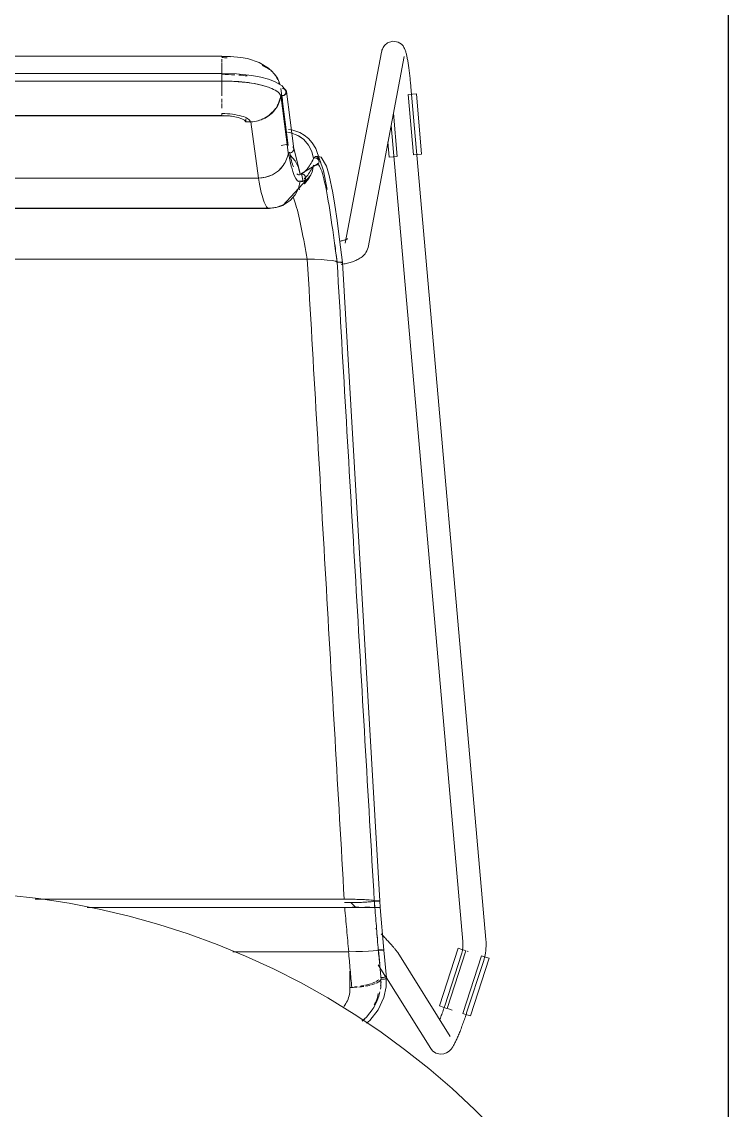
# Model space of a CAD drawing. Header units: millimetres. Extents: x 155927 to 317870, y -36033 to 97293.
# Drawn here: x 210223 to 210590, y 12593 to 13158 of the extents above; entities that cross this region are included whole.
import ezdxf

# ---------------------------------------------------------------- set-up
doc = ezdxf.new("R2010")
doc.units = ezdxf.units.MM
doc.header["$MEASUREMENT"] = 0
doc.layers.add('I-FURN', color=8, linetype='CONTINUOUS', lineweight=9)
doc.layers.add('I-WALL', color=7, linetype='CONTINUOUS', lineweight=9)

msp = doc.modelspace()

# ---------------------------------------------------------------- linework, layer by layer
at = {"layer": 'I-FURN'}
for p, q in [((210410.5, 13145.04), (210410.13, 13144.24)), ((210411.25, 13146.12), (210410.5, 13145.04)), ((210412.83, 13147.45), (210411.25, 13146.12)), ((210412.83, 13147.45), (210415.58, 13148.28)), ((210415.58, 13148.28), (210418.34, 13147.8)), ((210418.34, 13147.8), (210419.99, 13146.75)), ((210419.99, 13146.75), (210420.85, 13145.85)), ((210420.85, 13145.85), (210421.33, 13145.14)), ((210421.33, 13145.14), (210421.63, 13144.58)), ((210421.63, 13144.58), (210421.85, 13144.11)), ((210326.79, 13140.5), (210031.93, 13140.5)), ((210326.79, 13140.33), (210326.79, 13140.5)), ((210331.3, 13140.42), (210326.79, 13140.5)), ((210326.79, 13140.48), (210326.79, 13140.2)), ((210326.79, 13139.01), (210326.79, 13137.26)), ((210336.51, 13139.9), (210331.3, 13140.42)), ((210340.01, 13139.25), (210336.51, 13139.9)), ((210346.16, 13137.23), (210340.01, 13139.25)), ((210409.69, 13142.69), (210390.88, 13043.4)), ((210402.67, 13041.16), (210421.48, 13140.45)), ((210409.78, 13143.1), (210409.69, 13142.69)), ((210409.92, 13143.62), (210409.78, 13143.1)), ((210410.13, 13144.24), (210409.92, 13143.62)), ((210421.85, 13144.11), (210422.02, 13143.68)), ((210422.02, 13143.68), (210422.16, 13143.28)), ((210422.16, 13143.28), (210422.28, 13142.88)), ((210422.28, 13142.88), (210422.4, 13142.48)), ((210422.4, 13142.48), (210422.51, 13142.08)), ((210422.51, 13142.08), (210422.61, 13141.67)), ((210422.61, 13141.67), (210422.71, 13141.24)), ((210422.71, 13141.24), (210422.81, 13140.8)), ((210422.81, 13140.8), (210422.9, 13140.34)), ((210422.9, 13140.34), (210423, 13139.86)), ((210423, 13139.86), (210423.1, 13139.37)), ((210423.1, 13139.37), (210423.19, 13138.85)), ((210423.19, 13138.85), (210423.28, 13138.32)), ((210326.79, 13136.98), (210326.79, 13134.4)), ((210326.79, 13131.22), (210326.79, 13134.24)), ((210326.79, 13134.23), (210326.79, 13131.22)), ((210350.88, 13134.36), (210346.16, 13137.23)), ((210352.85, 13132.52), (210350.88, 13134.36)), ((210423.28, 13138.32), (210423.38, 13137.77)), ((210423.38, 13137.77), (210423.47, 13137.2)), ((210423.47, 13137.2), (210423.56, 13136.61)), ((210423.56, 13136.61), (210423.65, 13136.01)), ((210423.65, 13136.01), (210423.74, 13135.39)), ((210423.74, 13135.39), (210423.83, 13134.76)), ((210423.83, 13134.76), (210423.92, 13134.11)), ((210423.92, 13134.11), (210424.01, 13133.44)), ((210424.01, 13133.44), (210424.1, 13132.77)), ((210326.79, 13131.46), (210031.93, 13131.46)), ((210031.93, 13127.5), (210326.79, 13127.5)), ((210326.79, 13131.46), (210326.79, 13127.61)), ((210334.35, 13131.32), (210326.79, 13131.46)), ((210326.79, 13131.39), (210326.79, 13131.46)), ((210326.79, 13131.2), (210326.79, 13131.39)), ((210326.79, 13130.89), (210326.79, 13131.2)), ((210326.79, 13130.5), (210326.79, 13130.89)), ((210326.79, 13130.05), (210326.79, 13130.5)), ((210326.79, 13129.56), (210326.79, 13130.05)), ((210326.79, 13129.06), (210326.79, 13129.56)), ((210326.79, 13128.58), (210326.79, 13129.06)), ((210326.79, 13128.17), (210326.79, 13128.58)), ((210326.79, 13127.84), (210326.79, 13128.17)), ((210326.79, 13127.61), (210326.79, 13127.84)), ((210326.79, 13123.72), (210326.79, 13127.53)), ((210326.79, 13127.53), (210326.79, 13123.72)), ((210333.01, 13127.42), (210326.79, 13127.5)), ((210339.57, 13126.89), (210333.01, 13127.42)), ((210342.23, 13130.52), (210334.35, 13131.32)), ((210346.95, 13129.65), (210342.23, 13130.52)), ((210350.99, 13128.57), (210346.95, 13129.65)), ((210354.16, 13127.38), (210350.99, 13128.57)), ((210354.52, 13130.45), (210352.85, 13132.52)), ((210357.99, 13125.08), (210354.16, 13127.38)), ((210355.86, 13128.18), (210354.52, 13130.45)), ((210424.1, 13132.77), (210424.18, 13132.08)), ((210424.18, 13132.08), (210424.27, 13131.38)), ((210424.27, 13131.38), (210424.35, 13130.67)), ((210424.35, 13130.67), (210424.43, 13129.95)), ((210424.43, 13129.95), (210424.51, 13129.23)), ((210424.51, 13129.23), (210424.59, 13128.49)), ((210424.59, 13128.49), (210424.66, 13127.76)), ((210424.66, 13127.76), (210424.74, 13127.01)), ((210326.79, 13123.52), (210326.79, 13119.97)), ((210343.59, 13126.3), (210339.57, 13126.89)), ((210348.02, 13125.33), (210343.59, 13126.3)), ((210351.46, 13124.24), (210348.02, 13125.33)), ((210357.4, 13123.75), (210361.24, 13094.06)), ((210359.88, 13122.69), (210357.99, 13125.08)), ((210360.24, 13122.19), (210364.09, 13092.42)), ((210424.74, 13127.01), (210424.81, 13126.26)), ((210424.81, 13126.26), (210424.88, 13125.51)), ((210424.88, 13125.51), (210424.95, 13124.76)), ((210424.95, 13124.76), (210424.96, 13124.6)), ((210463.91, 12681.28), (210424.96, 13124.6)), ((210326.79, 13118.34), (210326.79, 13116.5)), ((210326.79, 13115.98), (210326.79, 13113.51)), ((210361.26, 13090.51), (210357.42, 13120.21)), ((210358.17, 13117.78), (210357.85, 13120.22)), ((210423.54, 13120.62), (210426.3, 13089.21)), ((210423.67, 13120.64), (210425.73, 13120.82)), ((210425.73, 13120.82), (210427.78, 13121)), ((210427.78, 13121), (210430.54, 13089.59)), ((210417.86, 13088.47), (210415.88, 13110.95)), ((210326.79, 13109.66), (210031.93, 13109.66)), ((210031.93, 13109.6), (210326.79, 13109.6)), ((210326.79, 13109.6), (210329.82, 13109.49)), ((210329.82, 13109.49), (210332.67, 13109.17)), ((210332.67, 13109.17), (210335.17, 13108.66)), ((210335.17, 13108.66), (210337.15, 13107.99)), ((210337.15, 13107.99), (210338.5, 13107.2)), ((210338.5, 13107.2), (210339.14, 13106.34)), ((210339.14, 13106.34), (210339.14, 13108.01)), ((210339.14, 13106.34), (210341.86, 13106.41)), ((210341.86, 13106.41), (210345.72, 13077.13)), ((210360.89, 13101.12), (210362.63, 13100.75)), ((210362.64, 13100.75), (210360.9, 13101.12)), ((210363.63, 13102.09), (210361.36, 13102.38)), ((210366.15, 13099.35), (210362.64, 13100.75)), ((210367.23, 13100.8), (210363.63, 13102.09)), ((210369.24, 13097.18), (210366.15, 13099.35)), ((210369.5, 13099.45), (210367.23, 13100.8)), ((210371.67, 13097.68), (210369.5, 13099.45)), ((210414.67, 13104.58), (210451.95, 12680.23)), ((210361.12, 13094.84), (210357.63, 13094.15)), ((210363.85, 13093.09), (210363.56, 13093.48)), ((210366.87, 13098.93), (210369.24, 13097.18)), ((210371.72, 13094.35), (210369.24, 13097.18)), ((210373.66, 13095.43), (210371.67, 13097.68)), ((210373.46, 13091.03), (210371.72, 13094.35)), ((210375.48, 13092.61), (210373.66, 13095.43)), ((210412.93, 13095.99), (210413.63, 13088.1)), ((210361.73, 13090.35), (210362.23, 13090.32)), ((210362.23, 13090.32), (210362.72, 13090.4)), ((210364.76, 13086.14), (210362.25, 13089.02)), ((210362.72, 13090.4), (210363.17, 13090.59)), ((210363.17, 13090.59), (210363.56, 13090.89)), ((210363.56, 13090.89), (210363.85, 13091.27)), ((210364.04, 13092.65), (210363.85, 13093.09)), ((210363.85, 13091.27), (210364.04, 13091.71)), ((210364.11, 13092.18), (210364.04, 13092.65)), ((210364.04, 13091.71), (210364.11, 13092.18)), ((210364.08, 13092.49), (210367.05, 13080.88)), ((210374.36, 13087.4), (210373.46, 13091.03)), ((210376.18, 13088.62), (210375.27, 13088.32)), ((210379.47, 13080.89), (210375.48, 13092.61)), ((210378.37, 13088.09), (210376.18, 13088.62)), ((210381.14, 13083.45), (210378.37, 13088.09)), ((210415.67, 13088.28), (210413.63, 13088.1)), ((210417.73, 13088.46), (210415.67, 13088.28)), ((210428.49, 13089.41), (210426.43, 13089.22)), ((210430.54, 13089.59), (210428.49, 13089.41)), ((210356.14, 13081), (210358.63, 13083.75)), ((210366.51, 13082.75), (210364.76, 13086.14)), ((210367.4, 13079.03), (210366.51, 13082.75)), ((210377.04, 13084.84), (210367.65, 13079.13)), ((210374.41, 13083.92), (210373.62, 13080.3)), ((210373.63, 13080.3), (210374.41, 13083.91)), ((210374.83, 13087.57), (210374.36, 13087.4)), ((210374.36, 13087.4), (210374.83, 13087.56)), ((210374.89, 13083.77), (210374.41, 13083.92)), ((210374.41, 13083.91), (210374.89, 13083.76)), ((210375.39, 13083.74), (210374.89, 13083.77)), ((210374.89, 13083.76), (210375.39, 13083.73)), ((210375.33, 13087.61), (210375.82, 13087.53)), ((210375.83, 13087.53), (210375.33, 13087.61)), ((210375.88, 13083.83), (210375.39, 13083.74)), ((210375.39, 13083.73), (210375.88, 13083.82)), ((210375.82, 13087.53), (210376.28, 13087.34)), ((210376.28, 13087.34), (210375.83, 13087.53)), ((210376.33, 13084.03), (210375.88, 13083.83)), ((210375.88, 13083.82), (210376.33, 13084.03)), ((210376.28, 13087.34), (210376.67, 13087.03)), ((210376.67, 13087.03), (210376.28, 13087.34)), ((210376.7, 13084.35), (210376.33, 13084.03)), ((210376.33, 13084.03), (210376.71, 13084.35)), ((210376.67, 13087.03), (210376.97, 13086.64)), ((210376.97, 13086.64), (210376.67, 13087.03)), ((210376.99, 13084.75), (210376.7, 13084.35)), ((210376.71, 13084.35), (210377, 13084.75)), ((210376.97, 13086.64), (210377.16, 13086.18)), ((210377.17, 13086.18), (210376.97, 13086.64)), ((210377.18, 13085.21), (210376.99, 13084.75)), ((210377, 13084.75), (210377.18, 13085.21)), ((210377.16, 13086.18), (210377.23, 13085.7)), ((210377.24, 13085.7), (210377.17, 13086.18)), ((210377.23, 13085.7), (210377.18, 13085.21)), ((210377.18, 13085.21), (210377.24, 13085.7)), ((210382.55, 13078.45), (210381.14, 13083.45)), ((210345.72, 13077.13), (210013, 13077.13)), ((210013, 13077.13), (210345.72, 13077.13)), ((210345.72, 13077.13), (210349.49, 13077.61)), ((210349.49, 13077.61), (210353.03, 13078.93)), ((210353.03, 13078.93), (210356.14, 13081)), ((210372.93, 13078.65), (210358.33, 13062.95)), ((210367.05, 13080.88), (210367.37, 13079.01)), ((210367.4, 13079.03), (210367.87, 13079.19)), ((210367.87, 13079.19), (210367.4, 13079.03)), ((210367.87, 13079.19), (210368.37, 13079.23)), ((210368.37, 13079.23), (210367.87, 13079.19)), ((210368.92, 13075.42), (210368.08, 13079.32)), ((210368.37, 13079.23), (210368.86, 13079.15)), ((210368.86, 13079.15), (210368.37, 13079.23)), ((210368.86, 13079.15), (210369.31, 13078.95)), ((210369.31, 13078.95), (210368.86, 13079.15)), ((210369.31, 13078.95), (210369.69, 13078.63)), ((210369.7, 13078.63), (210369.31, 13078.95)), ((210371.98, 13076.98), (210369.58, 13074.14)), ((210369.59, 13074.14), (210371.99, 13076.98)), ((210369.69, 13078.63), (210369.99, 13078.23)), ((210369.99, 13078.23), (210369.7, 13078.63)), ((210369.99, 13078.23), (210370.17, 13077.77)), ((210370.18, 13077.77), (210369.99, 13078.23)), ((210370.17, 13076.79), (210369.99, 13076.33)), ((210369.99, 13076.33), (210370.18, 13076.79)), ((210370.17, 13077.77), (210370.24, 13077.28)), ((210370.24, 13077.28), (210370.17, 13076.79)), ((210370.25, 13077.28), (210370.18, 13077.77)), ((210370.18, 13076.79), (210370.25, 13077.28)), ((210373.62, 13080.3), (210371.98, 13076.98)), ((210371.99, 13076.98), (210373.63, 13080.3)), ((210381.37, 13071.23), (210379.47, 13080.89)), ((210384.35, 13069.44), (210382.55, 13078.45)), ((210366.48, 13071.75), (210364.75, 13068.42)), ((210364.76, 13068.42), (210366.49, 13071.75)), ((210369.22, 13075.56), (210366.34, 13075.51)), ((210366.51, 13071.81), (210367.4, 13075.52)), ((210367.87, 13075.37), (210367.4, 13075.53)), ((210367.4, 13075.52), (210367.87, 13075.36)), ((210368.37, 13075.33), (210367.87, 13075.37)), ((210367.87, 13075.36), (210368.37, 13075.32)), ((210368.86, 13075.41), (210368.37, 13075.33)), ((210368.37, 13075.32), (210368.86, 13075.41)), ((210369.31, 13075.61), (210368.86, 13075.41)), ((210368.86, 13075.41), (210369.31, 13075.61)), ((210369.69, 13075.93), (210369.31, 13075.61)), ((210369.31, 13075.61), (210369.7, 13075.92)), ((210369.99, 13076.33), (210369.69, 13075.93)), ((210369.7, 13075.92), (210369.99, 13076.33)), ((210362.25, 13065.55), (210359.11, 13063.38)), ((210359.11, 13063.37), (210362.25, 13065.54)), ((210364.75, 13068.42), (210362.25, 13065.55)), ((210362.25, 13065.54), (210364.76, 13068.42)), ((210385.38, 13063.12), (210384.35, 13069.44)), ((210351.75, 13061.53), (210006.97, 13061.53)), ((210006.97, 13061.53), (210351.75, 13061.53)), ((210007.5, 13061.38), (210312.3, 13061.38)), ((210312.3, 13061.38), (210351.21, 13061.38)), ((210354.96, 13061.82), (210351.21, 13061.38)), ((210355.54, 13062.01), (210351.75, 13061.54)), ((210351.75, 13061.53), (210355.54, 13062.01)), ((210359.43, 13063.55), (210354.96, 13061.82)), ((210359.11, 13063.38), (210355.54, 13062.01)), ((210355.54, 13062.01), (210359.11, 13063.37)), ((210358.33, 13062.95), (210356.4, 13062.25)), ((210386.57, 13055.1), (210385.38, 13063.12)), ((210387.92, 13045.17), (210386.57, 13055.1)), ((210388.33, 13044.42), (210387.84, 13044.32)), ((210389.47, 13033.32), (210387.92, 13045.17)), ((210388.8, 13044.52), (210388.33, 13044.42)), ((210389.24, 13044.63), (210388.8, 13044.52)), ((210389.67, 13044.73), (210389.24, 13044.63)), ((210390.06, 13044.84), (210389.67, 13044.73)), ((210390.43, 13044.95), (210390.06, 13044.84)), ((210390.76, 13045.06), (210390.43, 13044.95)), ((210391.07, 13045.16), (210390.76, 13045.06)), ((210391.33, 13045.26), (210391.07, 13045.16)), ((210391.57, 13045.36), (210391.33, 13045.26)), ((210391.76, 13045.45), (210391.57, 13045.36)), ((210391.91, 13045.52), (210391.76, 13045.45)), ((210392, 13045.57), (210391.91, 13045.52)), ((210392.07, 13045.61), (210392, 13045.57)), ((210392.1, 13045.63), (210392.07, 13045.61)), ((210400.62, 13037.2), (210400.09, 13036.69)), ((210401.13, 13037.8), (210400.62, 13037.2)), ((210401.61, 13038.49), (210401.13, 13037.8)), ((210402.05, 13039.28), (210401.61, 13038.49)), ((210402.41, 13040.17), (210402.05, 13039.28)), ((210402.67, 13041.16), (210402.41, 13040.17)), ((210371.06, 13035.03), (209987.66, 13035.03)), ((209987.66, 13035.03), (210371.06, 13035.03)), ((210374.83, 13034.97), (210371.06, 13035.03)), ((210371.14, 13035.03), (210374.83, 13034.97)), ((210378.36, 13034.82), (210374.83, 13034.97)), ((210374.89, 13034.97), (210378.37, 13034.82)), ((210381.47, 13034.58), (210378.36, 13034.82)), ((210378.41, 13034.82), (210381.47, 13034.58)), ((210383.96, 13034.27), (210381.47, 13034.58)), ((210381.5, 13034.58), (210383.96, 13034.27)), ((210385.71, 13033.9), (210383.96, 13034.27)), ((210383.97, 13034.27), (210385.71, 13033.9)), ((210385.71, 13033.9), (210386.61, 13033.5)), ((210386.61, 13033.5), (210385.71, 13033.9)), ((210387.08, 13033.52), (210386.61, 13033.5)), ((210386.61, 13033.5), (210387.08, 13033.52)), ((210387.58, 13033.53), (210387.08, 13033.52)), ((210387.08, 13033.52), (210387.58, 13033.53)), ((210388.07, 13033.52), (210387.58, 13033.53)), ((210387.58, 13033.53), (210388.07, 13033.52)), ((210388.52, 13033.5), (210388.07, 13033.52)), ((210388.07, 13033.52), (210388.53, 13033.5)), ((210388.91, 13033.46), (210388.52, 13033.5)), ((210388.53, 13033.5), (210388.91, 13033.46)), ((210388.56, 13033.13), (210388.94, 13033.17)), ((210388.94, 13033.17), (210388.56, 13033.13)), ((210389.37, 13032.41), (210388.67, 13032.29)), ((210389.21, 13033.42), (210388.91, 13033.46)), ((210388.91, 13033.46), (210389.21, 13033.42)), ((210388.94, 13033.17), (210389.23, 13033.21)), ((210389.23, 13033.21), (210388.94, 13033.17)), ((210390.06, 13032.53), (210389.37, 13032.41)), ((210389.41, 13033.26), (210389.47, 13033.32)), ((210389.48, 13033.31), (210389.42, 13033.26)), ((210389.48, 13033.31), (210408.76, 12701.41)), ((210390.75, 13032.67), (210390.06, 13032.53)), ((210391.41, 13032.81), (210390.75, 13032.67)), ((210392.07, 13032.96), (210391.41, 13032.81)), ((210392.71, 13033.12), (210392.07, 13032.96)), ((210393.34, 13033.3), (210392.71, 13033.12)), ((210393.96, 13033.48), (210393.34, 13033.3)), ((210394.56, 13033.67), (210393.96, 13033.48)), ((210395.16, 13033.88), (210394.56, 13033.67)), ((210395.74, 13034.1), (210395.16, 13033.88)), ((210396.31, 13034.33), (210395.74, 13034.1)), ((210396.87, 13034.59), (210396.31, 13034.33)), ((210397.42, 13034.86), (210396.87, 13034.59)), ((210397.95, 13035.15), (210397.42, 13034.86)), ((210398.5, 13035.47), (210397.95, 13035.15)), ((210399.03, 13035.83), (210398.5, 13035.47)), ((210399.56, 13036.23), (210399.03, 13035.83)), ((210400.09, 13036.69), (210399.56, 13036.23)), ((210231.53, 12702.58), (210215.63, 12704.35)), ((210390.31, 12702.3), (210229.74, 12702.3)), ((210229.74, 12702.3), (210390.31, 12702.3)), ((210247.35, 12700.18), (210231.53, 12702.58)), ((210263.06, 12697.14), (210247.35, 12700.18)), ((210390.58, 12697.98), (210256.83, 12697.98)), ((210256.83, 12697.98), (210390.58, 12697.98)), ((210394.1, 12702.27), (210390.31, 12702.3)), ((210390.42, 12700.51), (210394.1, 12700.54)), ((210394.36, 12697.99), (210390.58, 12697.98)), ((210390.58, 12697.98), (210394.36, 12697.99)), ((210396.37, 12697.99), (210393.8, 12700.66)), ((210397.66, 12702.2), (210394.1, 12702.27)), ((210394.1, 12700.54), (210397.65, 12700.62)), ((210397.93, 12697.99), (210394.36, 12697.99)), ((210394.36, 12697.99), (210397.93, 12697.99)), ((210394.37, 12698.11), (210397.92, 12698.1)), ((210397.93, 12698.1), (210394.37, 12698.11)), ((210397.65, 12700.62), (210400.77, 12700.74)), ((210400.79, 12702.07), (210397.66, 12702.2)), ((210401.06, 12698), (210397.93, 12697.99)), ((210397.93, 12697.99), (210401.06, 12698)), ((210400.77, 12700.74), (210403.27, 12700.9)), ((210403.29, 12701.91), (210400.79, 12702.07)), ((210401.05, 12698.09), (210403.54, 12698.08)), ((210403.55, 12698.08), (210401.05, 12698.09)), ((210401.06, 12698), (210403.57, 12698.01)), ((210403.56, 12698.01), (210401.07, 12698)), ((210403.27, 12700.9), (210405.02, 12701.1)), ((210405.04, 12701.72), (210403.29, 12701.91)), ((210403.54, 12698.08), (210405.3, 12698.07)), ((210405.3, 12698.07), (210403.55, 12698.08)), ((210405.31, 12698.02), (210403.57, 12698.01)), ((210403.57, 12698.01), (210405.32, 12698.02)), ((210405.02, 12701.1), (210405.92, 12701.31)), ((210405.93, 12701.51), (210405.04, 12701.72)), ((210406.2, 12698.04), (210405.31, 12698.02)), ((210405.32, 12698.02), (210406.2, 12698.04)), ((210405.92, 12701.31), (210406.39, 12701.3)), ((210406.4, 12701.51), (210405.93, 12701.51)), ((210406.19, 12698.05), (210406.66, 12698.05)), ((210406.67, 12698.05), (210406.2, 12698.05)), ((210406.67, 12698.04), (210406.2, 12698.04)), ((210406.2, 12698.04), (210406.67, 12698.04)), ((210406.39, 12701.3), (210406.89, 12701.3)), ((210406.9, 12701.52), (210406.4, 12701.51)), ((210406.66, 12698.05), (210407.16, 12698.05)), ((210407.16, 12698.05), (210406.67, 12698.05)), ((210407.17, 12698.04), (210406.67, 12698.04)), ((210406.67, 12698.04), (210407.17, 12698.04)), ((210406.89, 12701.3), (210407.38, 12701.3)), ((210407.39, 12701.51), (210406.9, 12701.52)), ((210407.16, 12698.05), (210407.65, 12698.05)), ((210407.65, 12698.05), (210407.16, 12698.05)), ((210407.66, 12698.04), (210407.17, 12698.04)), ((210407.17, 12698.04), (210407.66, 12698.04)), ((210407.38, 12701.3), (210407.83, 12701.31)), ((210407.84, 12701.5), (210407.39, 12701.51)), ((210407.65, 12698.05), (210408.1, 12698.05)), ((210408.11, 12698.05), (210407.65, 12698.05)), ((210408.11, 12698.04), (210407.66, 12698.04)), ((210407.66, 12698.04), (210408.11, 12698.04)), ((210407.83, 12701.31), (210408.21, 12701.33)), ((210408.22, 12701.48), (210407.84, 12701.5)), ((210408.1, 12698.05), (210408.48, 12698.05)), ((210408.49, 12698.05), (210408.11, 12698.05)), ((210408.49, 12698.04), (210408.11, 12698.04)), ((210408.11, 12698.04), (210408.49, 12698.04)), ((210408.21, 12701.33), (210408.51, 12701.35)), ((210408.51, 12701.46), (210408.22, 12701.48)), ((210408.48, 12698.05), (210408.78, 12698.05)), ((210408.78, 12698.05), (210408.49, 12698.05)), ((210408.78, 12698.04), (210408.49, 12698.04)), ((210408.49, 12698.04), (210408.79, 12698.04)), ((210408.7, 12701.43), (210408.51, 12701.46)), ((210408.51, 12701.35), (210408.7, 12701.38)), ((210408.76, 12701.41), (210408.7, 12701.43)), ((210408.7, 12701.38), (210408.76, 12701.41)), ((210409.04, 12698.05), (210408.77, 12701.41)), ((210408.78, 12698.05), (210408.97, 12698.05)), ((210408.97, 12698.05), (210408.78, 12698.04)), ((210408.97, 12698.05), (210408.78, 12698.05)), ((210408.79, 12698.04), (210408.97, 12698.05)), ((210408.97, 12698.05), (210409.04, 12698.05)), ((210409.04, 12698.05), (210408.97, 12698.05)), ((210408.97, 12698.05), (210409.04, 12698.05)), ((210409.04, 12698.05), (210408.97, 12698.05)), ((210409.04, 12698.05), (210410.86, 12675.85)), ((210278.63, 12693.48), (210263.06, 12697.14)), ((210294.05, 12689.2), (210278.63, 12693.48)), ((210309.28, 12684.31), (210294.05, 12689.2)), ((210407.14, 12686.8), (210406.65, 12687.31)), ((210324.3, 12678.81), (210309.28, 12684.31)), ((210409.95, 12683.83), (210409.49, 12684.32)), ((210410.4, 12683.36), (210409.95, 12683.83)), ((210410.84, 12682.89), (210410.4, 12683.36)), ((210411.27, 12682.42), (210410.84, 12682.89)), ((210411.69, 12681.97), (210411.27, 12682.42)), ((210412.11, 12681.53), (210411.69, 12681.97)), ((210412.51, 12681.09), (210412.11, 12681.53)), ((210412.9, 12680.67), (210412.51, 12681.09)), ((210413.28, 12680.25), (210412.9, 12680.67)), ((210463.92, 12681.24), (210463.91, 12681.28)), ((210463.99, 12680.1), (210463.92, 12681.24)), ((210339.1, 12672.72), (210324.3, 12678.81)), ((210332.4, 12675.02), (210392.52, 12675.02)), ((210392.52, 12675.02), (210332.4, 12675.02)), ((210392.52, 12675.02), (210396.28, 12675.04)), ((210396.28, 12675.04), (210392.64, 12675.02)), ((210399.82, 12675.12), (210396.37, 12675.04)), ((210396.38, 12675.04), (210399.81, 12675.12)), ((210399.81, 12675.12), (210402.91, 12675.23)), ((210402.92, 12675.23), (210399.88, 12675.12)), ((210402.91, 12675.23), (210405.39, 12675.38)), ((210405.39, 12675.38), (210402.95, 12675.23)), ((210405.39, 12675.38), (210407.13, 12675.56)), ((210407.13, 12675.56), (210405.41, 12675.38)), ((210408.01, 12675.75), (210407.13, 12675.56)), ((210407.13, 12675.56), (210408.02, 12675.75)), ((210408.48, 12675.75), (210408.01, 12675.75)), ((210408.02, 12675.75), (210408.49, 12675.75)), ((210408.5, 12675.95), (210408.03, 12675.94)), ((210408.03, 12675.94), (210408.5, 12675.95)), ((210408.98, 12675.74), (210408.48, 12675.75)), ((210408.49, 12675.75), (210408.99, 12675.74)), ((210409, 12675.95), (210408.5, 12675.95)), ((210408.5, 12675.95), (210409, 12675.95)), ((210409.47, 12675.75), (210408.98, 12675.74)), ((210408.99, 12675.74), (210409.48, 12675.75)), ((210409.49, 12675.94), (210409, 12675.95)), ((210409, 12675.95), (210409.49, 12675.94)), ((210409.93, 12675.76), (210409.47, 12675.75)), ((210409.48, 12675.75), (210409.93, 12675.76)), ((210409.94, 12675.93), (210409.49, 12675.94)), ((210409.49, 12675.94), (210409.94, 12675.93)), ((210409.93, 12675.76), (210410.31, 12675.77)), ((210410.31, 12675.77), (210409.93, 12675.76)), ((210410.31, 12675.77), (210410.61, 12675.8)), ((210410.6, 12675.8), (210410.31, 12675.77)), ((210410.62, 12675.9), (210410.32, 12675.92)), ((210410.32, 12675.92), (210410.61, 12675.9)), ((210410.61, 12675.9), (210410.8, 12675.87)), ((210410.61, 12675.8), (210410.8, 12675.82)), ((210410.8, 12675.87), (210410.62, 12675.9)), ((210410.87, 12675.85), (210410.8, 12675.87)), ((210410.8, 12675.87), (210410.86, 12675.85)), ((210410.86, 12675.85), (210410.8, 12675.82)), ((210410.8, 12675.82), (210410.87, 12675.85)), ((210410.87, 12675.85), (210412.29, 12661.35)), ((210413.65, 12679.85), (210413.28, 12680.25)), ((210414.01, 12679.46), (210413.65, 12679.85)), ((210414.35, 12679.08), (210414.01, 12679.46)), ((210414.68, 12678.72), (210414.35, 12679.08)), ((210414.99, 12678.37), (210414.68, 12678.72)), ((210415.3, 12678.03), (210414.99, 12678.37)), ((210415.58, 12677.71), (210415.3, 12678.03)), ((210415.86, 12677.4), (210415.58, 12677.71)), ((210416.11, 12677.1), (210415.86, 12677.4)), ((210416.36, 12676.82), (210416.11, 12677.1)), ((210416.59, 12676.56), (210416.36, 12676.82)), ((210416.8, 12676.31), (210416.59, 12676.56)), ((210417, 12676.06), (210416.8, 12676.31)), ((210417.19, 12675.83), (210417, 12676.06)), ((210417.37, 12675.61), (210417.19, 12675.83)), ((210417.54, 12675.39), (210417.37, 12675.61)), ((210417.72, 12675.16), (210417.54, 12675.39)), ((210417.9, 12674.9), (210417.72, 12675.16)), ((210418.12, 12674.58), (210417.9, 12674.9)), ((210449.47, 12676.81), (210439.78, 12646.81)), ((210443.82, 12645.5), (210453.51, 12675.51)), ((210449.47, 12676.81), (210451.42, 12676.18)), ((210451.58, 12674.97), (210451.41, 12674.33)), ((210451.42, 12676.18), (210453.39, 12675.55)), ((210451.72, 12675.62), (210451.58, 12674.97)), ((210451.83, 12676.27), (210451.72, 12675.62)), ((210451.92, 12676.93), (210451.83, 12676.27)), ((210451.98, 12677.59), (210451.92, 12676.93)), ((210451.96, 12680.23), (210452, 12679.57)), ((210452.01, 12678.25), (210451.98, 12677.59)), ((210452, 12679.57), (210452.02, 12678.91)), ((210452.02, 12678.91), (210452.01, 12678.25)), ((210454.16, 12675.3), (210454.77, 12675.1)), ((210463.68, 12674.4), (210463.84, 12675.54)), ((210463.84, 12675.54), (210463.94, 12676.67)), ((210463.94, 12676.67), (210464, 12677.81)), ((210464.02, 12678.96), (210463.99, 12680.1)), ((210464, 12677.81), (210464.02, 12678.96)), ((210353.63, 12666.04), (210339.1, 12672.72)), ((210445.42, 12630.99), (210418.12, 12674.58)), ((210451.21, 12673.67), (210442.5, 12646.86)), ((210451.22, 12673.7), (210451.21, 12673.67)), ((210451.41, 12674.33), (210451.22, 12673.7)), ((210461.58, 12672.9), (210451.89, 12642.9)), ((210453.91, 12643.15), (210462.63, 12669.97)), ((210465.62, 12671.6), (210455.93, 12641.59)), ((210461.7, 12672.87), (210463.67, 12672.23)), ((210462.63, 12669.97), (210462.96, 12671.06)), ((210462.96, 12671.06), (210463.24, 12672.16)), ((210463.24, 12672.16), (210463.49, 12673.28)), ((210463.49, 12673.28), (210463.68, 12674.4)), ((210463.67, 12672.23), (210465.62, 12671.6)), ((210367.89, 12658.78), (210353.63, 12666.04)), ((210393.23, 12655.22), (210393.23, 12664.97)), ((210407.95, 12668.21), (210412.01, 12661.73)), ((210381.85, 12650.96), (210367.89, 12658.78)), ((210412.08, 12656.79), (210412.17, 12662.25)), ((210412.22, 12661.39), (210435.25, 12624.62)), ((210394.22, 12656.46), (210393.17, 12656.46)), ((210410.87, 12651.14), (210412.08, 12656.79)), ((210395.48, 12642.58), (210381.85, 12650.96)), ((210405.39, 12645.53), (210407.3, 12649.22)), ((210407.96, 12644.83), (210410.87, 12651.14)), ((210441.73, 12646.18), (210439.78, 12646.81)), ((210442.16, 12645.84), (210442.39, 12646.53)), ((210442.39, 12646.53), (210442.5, 12646.86)), ((210408.77, 12633.67), (210395.48, 12642.58)), ((210399.56, 12639.01), (210401.89, 12640.96)), ((210401.89, 12640.96), (210405.39, 12645.53)), ((210403.63, 12639.3), (210407.96, 12644.83)), ((210440.29, 12640.5), (210440.53, 12641.14)), ((210440.53, 12641.14), (210440.76, 12641.79)), ((210440.76, 12641.79), (210441, 12642.44)), ((210441, 12642.44), (210441.23, 12643.11)), ((210441.23, 12643.11), (210441.47, 12643.78)), ((210441.47, 12643.78), (210441.7, 12644.46)), ((210441.7, 12644.46), (210441.93, 12645.15)), ((210443.7, 12645.54), (210441.73, 12646.18)), ((210441.93, 12645.15), (210442.16, 12645.84)), ((210443.92, 12645.47), (210446.4, 12644.67)), ((210453.98, 12642.22), (210452.01, 12642.86)), ((210453.02, 12640.48), (210453.27, 12641.22)), ((210453.27, 12641.22), (210453.52, 12641.95)), ((210453.52, 12641.95), (210453.76, 12642.69)), ((210453.76, 12642.69), (210453.91, 12643.15)), ((210455.93, 12641.59), (210453.98, 12642.22)), ((210401.92, 12637.93), (210403.63, 12639.3)), ((210440.06, 12639.88), (210440.29, 12640.5)), ((210450.99, 12634.88), (210451.25, 12635.54)), ((210451.25, 12635.54), (210451.5, 12636.22)), ((210451.5, 12636.22), (210451.76, 12636.91)), ((210451.76, 12636.91), (210452.01, 12637.61)), ((210452.01, 12637.61), (210452.27, 12638.32)), ((210452.27, 12638.32), (210452.52, 12639.03)), ((210452.52, 12639.03), (210452.77, 12639.75)), ((210452.77, 12639.75), (210453.02, 12640.48)), ((210421.69, 12624.24), (210408.77, 12633.67)), ((210448.54, 12629.03), (210448.78, 12629.54)), ((210448.78, 12629.54), (210449.01, 12630.07)), ((210449.01, 12630.07), (210449.25, 12630.61)), ((210449.25, 12630.61), (210449.5, 12631.18)), ((210449.5, 12631.18), (210449.74, 12631.75)), ((210449.74, 12631.75), (210449.99, 12632.35)), ((210449.99, 12632.35), (210450.24, 12632.96)), ((210450.24, 12632.96), (210450.49, 12633.59)), ((210450.49, 12633.59), (210450.74, 12634.23)), ((210450.74, 12634.23), (210450.99, 12634.88)), ((210434.22, 12614.29), (210421.69, 12624.24)), ((210436.15, 12623.5), (210435.25, 12624.62)), ((210445, 12623.47), (210445.47, 12623.94)), ((210445.47, 12623.94), (210445.84, 12624.36)), ((210445.84, 12624.36), (210446.15, 12624.76)), ((210446.15, 12624.76), (210446.43, 12625.16)), ((210446.43, 12625.16), (210446.68, 12625.54)), ((210446.68, 12625.54), (210446.92, 12625.93)), ((210446.92, 12625.93), (210447.16, 12626.33)), ((210447.16, 12626.33), (210447.39, 12626.74)), ((210447.39, 12626.74), (210447.62, 12627.17)), ((210447.62, 12627.17), (210447.85, 12627.61)), ((210447.85, 12627.61), (210448.08, 12628.07)), ((210448.08, 12628.07), (210448.31, 12628.54)), ((210448.31, 12628.54), (210448.54, 12629.03)), ((210436.15, 12623.5), (210437.88, 12622.28)), ((210437.88, 12622.28), (210440.11, 12621.69)), ((210440.11, 12621.69), (210442.08, 12621.86)), ((210442.08, 12621.86), (210443.46, 12622.39)), ((210443.46, 12622.39), (210444.37, 12622.95)), ((210444.37, 12622.95), (210445, 12623.47)), ((210446.34, 12603.85), (210434.22, 12614.29)), ((210458.04, 12592.94), (210446.34, 12603.85)), ((210469.29, 12581.56), (210458.04, 12592.94))]:
    msp.add_line(p, q, dxfattribs=at)
for centre, major_axis, ratio, start_param, end_param in [((210326.79, 13136.22), (-12.4, 0), 0.287441, 4.492176, 4.712389), ((210326.79, 13124.75), (0, -15.75), 0.000004, 0.290246, 0.472486), ((210362.14, 13092.19), (-1.96, 0), 0.955139, 1.359855, 3.903556), ((210345.59, 13092.2), (-15.78, 0), 0.955139, 2.787556, 3.029056), ((210345.59, 13092.2), (-15.78, 0), 0.955139, 1.579038, 2.545717), ((210345.59, 13092.2), (-15.78, 0), 0.955139, 2.545839, 2.787386)]:
    msp.add_ellipse(centre, major_axis=major_axis, ratio=ratio, start_param=start_param, end_param=end_param, dxfattribs=at)
for points in [[(210326.79, 13140.41), (210328.36, 13140.42), (210329.87, 13140.34), (210331.3, 13140.2)], [(210326.79, 13130.93), (210329, 13130.97), (210331.21, 13130.94), (210333.39, 13130.83)], [(210335.59, 13130.69), (210337.07, 13130.58), (210338.52, 13130.43), (210339.94, 13130.25)], [(210351.63, 13124.17), (210353.09, 13123.6), (210355.55, 13122.33), (210356.86, 13120.93), (210357.22, 13120.2)], [(210356.33, 13127.09), (210356.47, 13126.73), (210356.58, 13126.37), (210356.66, 13126)], [(210341.86, 13106.41), (210343.15, 13106.45), (210345.65, 13106.81), (210349.25, 13108.22), (210352.4, 13110.41), (210354.93, 13113.25), (210356.69, 13116.59), (210357.27, 13118.97), (210357.42, 13120.21)], [(210356.96, 13118.69), (210356.65, 13117.31), (210356.14, 13115.94), (210355.45, 13114.68)], [(210326.79, 13110.73), (210328.68, 13110.7), (210332.42, 13110.44), (210337.21, 13109.48), (210340.54, 13108.08), (210341.48, 13106.98), (210341.61, 13106.42)], [(210335.16, 13108.71), (210333.11, 13109.26), (210330.39, 13109.54), (210327.62, 13109.64)], [(210361.26, 13090.51), (210362.29, 13085.01), (210364.33, 13076.95), (210366.38, 13074.98), (210367.4, 13075.53)], [(210361.89, 13090.72), (210362.55, 13087.6), (210363.21, 13084.68), (210363.87, 13082.95)], [(210365.77, 13079.45), (210366.31, 13078.88), (210366.86, 13078.74), (210367.4, 13079.03)], [(210366.88, 13072.19), (210366.92, 13071.82), (210366.97, 13071.44), (210367.01, 13071.06)], [(210351.21, 13061.38), (210351.39, 13061.38), (210351.57, 13061.44), (210351.75, 13061.54)], [(210385.41, 13042.87), (210385.8, 13039.77), (210386.2, 13036.64), (210386.59, 13033.51)], [(210371.14, 13035.03), (210374.33, 12979.67), (210377.53, 12924.25), (210380.72, 12868.79)], [(210405.93, 12701.51), (210402.71, 12756.91), (210396.27, 12867.67), (210389.83, 12978.27), (210386.61, 13033.5)], [(210380.72, 12868.79), (210383.92, 12813.33), (210387.12, 12757.83), (210390.31, 12702.3)], [(210390.58, 12697.98), (210390.92, 12694.15), (210391.26, 12690.32), (210391.61, 12686.49)], [(210405.92, 12701.31), (210405.97, 12700.76), (210406.06, 12699.68), (210406.15, 12698.6), (210406.19, 12698.05)], [(210405.93, 12701.51), (210405.98, 12700.93), (210406.07, 12699.77), (210406.15, 12698.62), (210406.2, 12698.04)], [(210408.01, 12675.75), (210407.71, 12679.46), (210407.11, 12686.89), (210406.5, 12694.32), (210406.2, 12698.04)], [(210391.61, 12686.49), (210391.95, 12682.66), (210392.29, 12678.84), (210392.64, 12675.02)], [(210392.52, 12675.02), (210392.83, 12671.88), (210393.42, 12665.63), (210393.96, 12659.49), (210394.22, 12656.46)], [(210408.02, 12675.75), (210408.26, 12673.23), (210408.74, 12668.19), (210409.21, 12663.24), (210409.45, 12660.8)], [(210408.05, 12675.75), (210408.28, 12673.44), (210408.51, 12671.13), (210408.74, 12668.86)], [(210401.4, 12657.68), (210402.33, 12657.89), (210403.27, 12658.12), (210404.12, 12658.37)], [(210404.44, 12658.52), (210405.26, 12658.79), (210406.07, 12659.07), (210406.62, 12659.37)], [(210406.45, 12658.43), (210405.86, 12658.18), (210405.2, 12657.95), (210404.47, 12657.74)], [(210406.87, 12659.49), (210407.51, 12659.8), (210407.9, 12660.12), (210408.23, 12660.44)], [(210409.42, 12659.26), (210409.41, 12658), (210409.31, 12656.74), (210409.13, 12655.5)], [(210409.22, 12657.29), (210409.33, 12658.17), (210409.35, 12659.07), (210409.35, 12659.97)], [(210393.17, 12656.46), (210393.22, 12655.96), (210393.23, 12655.45), (210393.23, 12654.94)], [(210397, 12656.56), (210396.09, 12656.5), (210395.17, 12656.47), (210394.22, 12656.46)], [(210395.63, 12656.7), (210396.11, 12656.75), (210396.58, 12656.82), (210397.04, 12656.88)], [(210400.57, 12656.93), (210399.72, 12656.81), (210398.85, 12656.69), (210397.93, 12656.63)], [(210398.74, 12657.14), (210399.43, 12657.26), (210400.08, 12657.39), (210400.74, 12657.53)], [(210403.8, 12657.56), (210403.06, 12657.38), (210402.25, 12657.22), (210401.42, 12657.07)], [(210400.96, 12640.14), (210400.53, 12639.73), (210400.08, 12639.34), (210399.62, 12638.96)]]:
    msp.add_open_spline(points, degree=3, dxfattribs=at)
for points, knots in [([(210351.49, 13133.63), (210350.76, 13134.16), (210349.51, 13134.88), (210348.18, 13135.51), (210347.67, 13135.71)], [0.5455526, 0.5455526, 0.5455526, 0.5455526, 0.6666667, 0.739481, 0.739481, 0.739481, 0.739481]), ([(210356.92, 13126.02), (210356.81, 13126.39), (210356.29, 13127.9), (210354.92, 13130.4), (210353.24, 13132.23), (210352.29, 13133.01)], [0.1134959, 0.1134959, 0.1134959, 0.1134959, 0.1666667, 0.3333333, 0.5, 0.5, 0.5, 0.5]), ([(210326.79, 13127.53), (210329.13, 13127.57), (210333.79, 13127.5), (210340.63, 13126.87), (210346.74, 13125.78), (210349.96, 13124.77), (210351.45, 13124.23)], [0.0000052, 0.0000052, 0.0000052, 0.0000052, 0.1666667, 0.3333333, 0.5, 0.6602535, 0.6602535, 0.6602535, 0.6602535]), ([(210358.18, 13123.78), (210358.35, 13123.78), (210358.63, 13123.74), (210359.02, 13123.59), (210359.43, 13123.34), (210359.89, 13122.81), (210360.14, 13121.95), (210359.91, 13121.16), (210359.52, 13120.63), (210359.13, 13120.31), (210358.83, 13120.17), (210358.67, 13120.12)], [-0.875, -0.875, -0.875, -0.875, -0.8125, -0.765625, -0.71875, -0.625, -0.5, -0.375, -0.3125, -0.25, -0.1875, -0.1875, -0.1875, -0.1875]), ([(210358.27, 13120.03), (210358.42, 13120.03), (210358.64, 13120.06), (210358.93, 13120.15), (210359.2, 13120.26), (210359.51, 13120.46), (210359.83, 13120.76), (210360.07, 13121.13), (210360.2, 13121.49), (210360.25, 13121.8), (210360.25, 13122.07), (210360.22, 13122.34), (210360.15, 13122.58), (210360.03, 13122.83), (210359.84, 13123.13), (210359.52, 13123.44), (210359.12, 13123.66), (210358.77, 13123.76), (210358.51, 13123.79), (210358.34, 13123.8), (210358.27, 13123.8)], [0.1111111, 0.1111111, 0.1111111, 0.1111111, 0.1666667, 0.1944444, 0.2222222, 0.2777778, 0.3333333, 0.3888889, 0.4444444, 0.4791667, 0.5138889, 0.5486111, 0.5833333, 0.6180556, 0.6527778, 0.7222222, 0.7916667, 0.8263889, 0.8611111, 0.8888889, 0.8888889, 0.8888889, 0.8888889]), ([(210354.58, 13113.33), (210353.15, 13111.28), (210350.21, 13108.77), (210346.63, 13107.21), (210345.39, 13106.96)], [-0.6666667, -0.6666667, -0.6666667, -0.6666667, -0.3333333, -0.1666667, -0.1666667, -0.1666667, -0.1666667]), ([(210374.36, 13087.4), (210375.39, 13088.96), (210376.64, 13088.73), (210377.9, 13085.82), (210378.13, 13085.19)], [0, 0, 0, 0, 0.25, 0.3070827, 0.3070827, 0.3070827, 0.3070827]), ([(210368.08, 13079.32), (210369.02, 13079.78), (210371.11, 13081.57), (210373.2, 13085), (210374.36, 13087.4)], [0.0974617, 0.0974617, 0.0974617, 0.0974617, 0.5, 1, 1, 1, 1]), ([(210369.53, 13076.79), (210369.99, 13077.18), (210371.62, 13078.85), (210373.24, 13081.51), (210374.41, 13083.92)], [0.3036932, 0.3036932, 0.3036932, 0.3036932, 0.5, 1, 1, 1, 1]), ([(210376.24, 13084.8), (210376.65, 13084.6), (210378.07, 13083), (210380.51, 13074.7), (210383.56, 13056.27), (210385.59, 13041.05), (210386.61, 13033.5)], [0.1500589, 0.1500589, 0.1500589, 0.1500589, 0.25, 0.5, 0.75, 1, 1, 1, 1]), ([(210345.72, 13077.13), (210346.72, 13071.41), (210348.55, 13063.76), (210350.39, 13061.38), (210351.21, 13061.38)], [0, 0, 0, 0, 0.5, 0.9107153, 0.9107153, 0.9107153, 0.9107153]), ([(210363.76, 13067.31), (210364.25, 13066.16), (210365.71, 13061.91), (210368.14, 13051.2), (210370.09, 13040.42), (210371.06, 13035.03)], [0.375, 0.375, 0.375, 0.375, 0.5, 0.75, 1, 1, 1, 1]), ([(210390.31, 12702.3), (210391.59, 12702.3), (210394.14, 12702.28), (210397.74, 12702.2), (210400.91, 12702.08), (210404.27, 12701.86), (210405.65, 12701.65), (210405.93, 12701.51)], [-1, -1, -1, -1, -0.833333, -0.666667, -0.5, -0.333333, 0, 0, 0, 0]), ([(210405.92, 12701.31), (210405.63, 12701.16), (210404.24, 12700.95), (210400.89, 12700.73), (210397.73, 12700.61), (210394.17, 12700.53), (210391.66, 12700.51), (210390.42, 12700.51)], [-1, -1, -1, -1, -0.6666667, -0.5, -0.3333333, -0.1666667, -0.003964, -0.003964, -0.003964, -0.003964]), ([(210408.77, 12701.41), (210408.77, 12701.39), (210408.63, 12701.36), (210408.23, 12701.33), (210407.85, 12701.31), (210407.39, 12701.3), (210406.89, 12701.29), (210406.39, 12701.3), (210406.07, 12701.3), (210405.92, 12701.31)], [-0.5, -0.5, -0.5, -0.5, -0.375, -0.3125, -0.25, -0.1875, -0.125, -0.0625, 0, 0, 0, 0]), ([(210405.93, 12701.51), (210406.15, 12701.51), (210406.65, 12701.52), (210407.28, 12701.52), (210407.74, 12701.5), (210408.15, 12701.49), (210408.61, 12701.46), (210408.77, 12701.42), (210408.77, 12701.41)], [-1, -1, -1, -1, -0.90625, -0.8125, -0.765625, -0.71875, -0.625, -0.501507, -0.501507, -0.501507, -0.501507]), ([(210407.52, 12682.05), (210407.38, 12683.7), (210406.94, 12689.03), (210406.5, 12694.36), (210406.2, 12698.05)], [0.2766114, 0.2766114, 0.2766114, 0.2766114, 0.5, 1, 1, 1, 1]), ([(210409.45, 12660.8), (210409.31, 12660.41), (210408.75, 12659.66), (210407.61, 12658.96), (210406.93, 12658.64)], [0, 0, 0, 0, 0.1666667, 0.3309695, 0.3309695, 0.3309695, 0.3309695]), ([(210409.35, 12661.53), (210409.57, 12661.52), (210410.06, 12661.53), (210410.81, 12661.61), (210411.48, 12661.77), (210411.91, 12661.94), (210412.06, 12662.06), (210412.11, 12662.1)], [-1, -1, -1, -1, -0.90625, -0.8125, -0.71875, -0.625, -0.5625, -0.5625, -0.5625, -0.5625]), ([(210412.24, 12661.21), (210412.22, 12661.18), (210412.18, 12661.14), (210412.07, 12661.06), (210411.88, 12660.96), (210411.56, 12660.86), (210411.16, 12660.78), (210410.81, 12660.75), (210410.43, 12660.73), (210409.99, 12660.74), (210409.63, 12660.77), (210409.45, 12660.8)], [0.5555556, 0.5555556, 0.5555556, 0.5555556, 0.5833333, 0.6180556, 0.6527778, 0.7222222, 0.7916667, 0.8263889, 0.8611111, 0.9305556, 1, 1, 1, 1]), ([(210393.17, 12656.46), (210393.39, 12654.08), (210392.76, 12650.48), (210390.83, 12647.48), (210390.06, 12646.57)], [0, 0, 0, 0, 0.3333333, 0.5, 0.5, 0.5, 0.5]), ([(210408.87, 12654.22), (210408.43, 12652.11), (210407.42, 12649.03), (210405.79, 12646.26), (210405.2, 12645.39)], [0.1763318, 0.1763318, 0.1763318, 0.1763318, 0.3333333, 0.408557, 0.408557, 0.408557, 0.408557]), ([(210405.92, 12647.46), (210406.26, 12648.05), (210407.29, 12649.9), (210407.78, 12651.88), (210408.01, 12653.25)], [0.6175454, 0.6175454, 0.6175454, 0.6175454, 0.6666667, 0.7702374, 0.7702374, 0.7702374, 0.7702374])]:
    msp.add_open_spline(points, degree=3, knots=knots, dxfattribs=at)
at = {"layer": 'I-WALL', "lineweight": 30}
msp.add_line((210589.83, 13505.61), (210589.83, 9369.61), dxfattribs=at)

doc.saveas('drawing.dxf')
